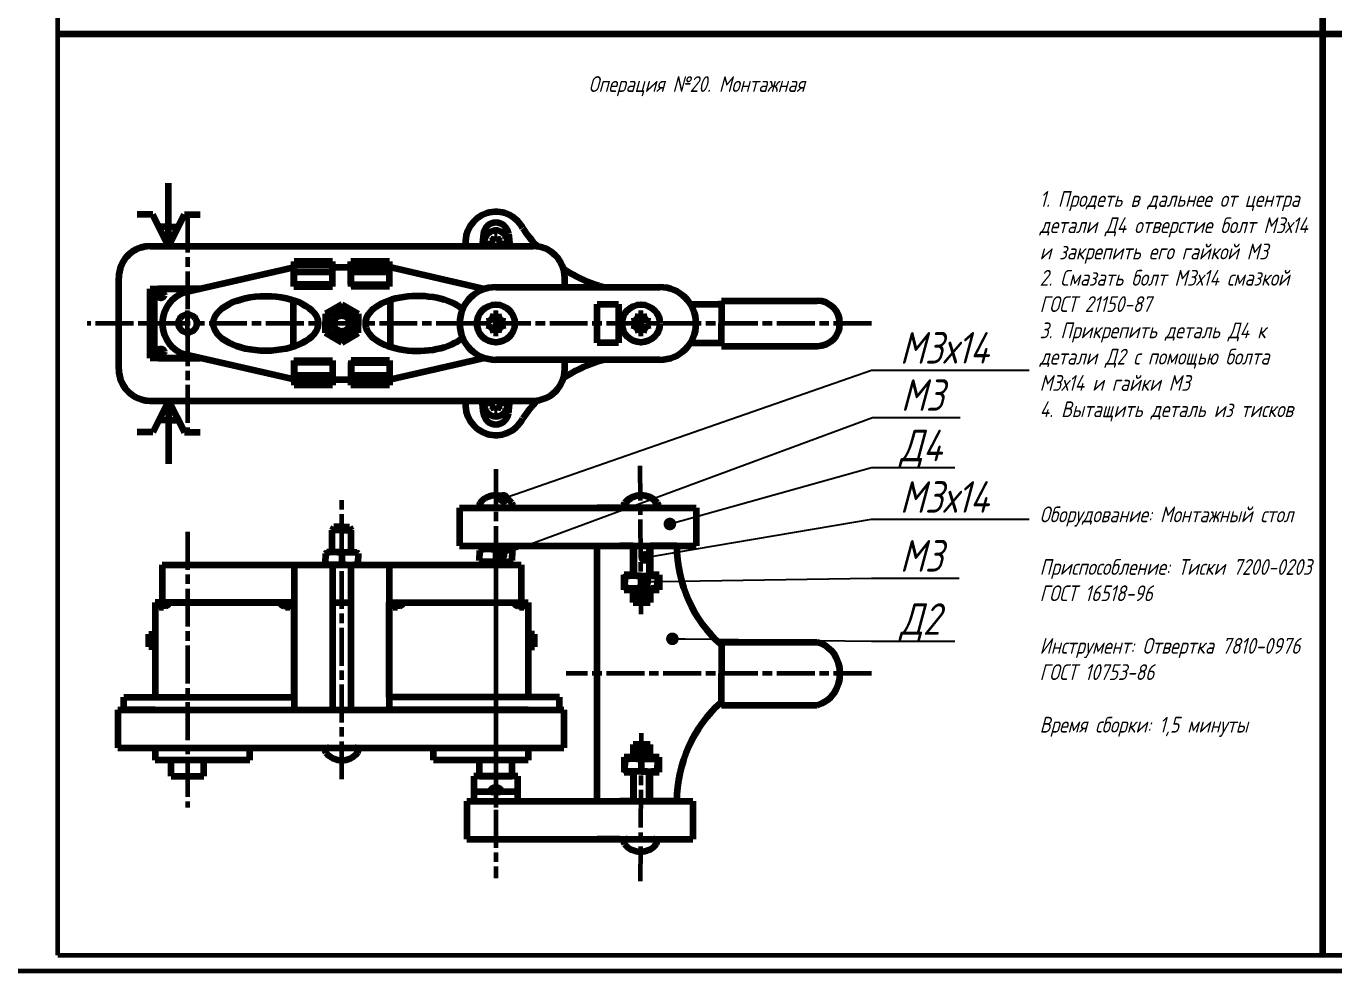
# Model space of a CAD drawing. Header units: millimetres. Extents: x 0 to 5528, y 0 to 1574.
# Drawn here: x 851 to 1265.6, y 0 to 299.5 of the extents above; entities that cross this region are included whole.
import ezdxf
from ezdxf import colors
from ezdxf.entities.mleader import LeaderData, LeaderLine
from ezdxf.math import Vec2, Vec3

# ---------------------------------------------------------------- set-up
doc = ezdxf.new("R2010")
doc.units = ezdxf.units.MM
doc.linetypes.add('AM_ISO08W050', pattern=[18, 12, -1.5, 3, -1.5])
doc.layers.get('0').update_dxf_attribs({"lineweight": 60})
for name, color, linetype, lineweight in [('0.3', 130, 'Continuous', 30), ('0.6', 255, 'Continuous', 60), ('Осевые', 10, 'AM_ISO08W050', 60)]:
    doc.layers.add(name, color=color, linetype=linetype, lineweight=lineweight)
doc.styles.get("Standard").update_dxf_attribs({"font": 'GOST_A.TTF', "oblique": 15, "height": 10})
doc.styles.add('ГОСТ', font='GOST_A.TTF', dxfattribs={"oblique": 15, "height": 5})

# ---------------------------------------------------------------- blocks, each defined once
blk = doc.blocks.new('_Dot')
at = {"color": 0, "linetype": 'ByBlock', "lineweight": -2}
blk.add_line((-0.5, 0), (-1, 0), dxfattribs=at)
at = {"color": 0, "linetype": 'ByBlock', "const_width": 0.5}
blk.add_lwpolyline([(-0.25, 0, 1), (0.25, 0, 1)], format="xyb", close=True, dxfattribs=at)

msp = doc.modelspace()

# ---------------------------------------------------------------- linework, layer by layer
at = {"color": 7, "linetype": 'Continuous', "lineweight": 100}
for p, q in [((948.157, 224.87), (935.957, 224.87)), ((966.157, 224.87), (953.957, 224.87)), ((935.957, 217.67), (935.957, 221.67)), ((948.157, 185.67), (935.957, 185.67)), ((966.157, 185.67), (953.957, 185.67)), ((1039.227, 146.762), (1032.027, 146.762)), ((1043.427, 134.762), (1039.227, 134.762)), ((1043.427, 125.562), (1043.427, 134.762)), ((1057.251, 134.762), (1048.827, 134.762)), ((1048.827, 134.762), (1048.827, 125.562)), ((935.936, 128.762), (935.936, 82.762)), ((948.136, 128.762), (948.136, 82.762)), ((953.936, 128.762), (953.936, 82.762)), ((966.136, 128.762), (966.136, 82.762)), ((1040.548, 120.762), (1040.548, 125.562)), ((1040.548, 125.562), (1043.427, 125.562)), ((1048.827, 125.562), (1051.707, 125.562)), ((1051.707, 125.562), (1051.707, 120.762)), ((1043.427, 120.762), (1040.548, 120.762)), ((1043.427, 116.762), (1043.427, 120.762)), ((1051.707, 120.762), (1048.827, 120.762)), ((1048.827, 120.762), (1048.827, 116.762)), ((1048.827, 116.762), (1043.427, 116.762))]:
    msp.add_line(p, q, dxfattribs=at)
msp.add_line((860.999, 5), (860.999, 5))
at = {"layer": '0.3'}
for p, q in [((948.374, 132.762), (948.399, 140.445)), ((953.717, 132.762), (953.717, 140.445)), ((1043.988, 134.762), (1043.993, 125.28)), ((1048.235, 134.762), (1048.235, 125.28)), ((1043.996, 121.28), (1043.997, 118.631)), ((1048.235, 121.28), (1048.235, 118.598)), ((1043.996, 67.244), (1043.997, 69.894)), ((1048.235, 67.244), (1048.235, 69.927)), ((1043.988, 53.762), (1043.993, 63.244)), ((1048.235, 53.762), (1048.235, 63.244))]:
    msp.add_line(p, q, dxfattribs=at)
at = {"layer": '0.6'}
for p, q in [((860.999, 5), (860.999, 589)), ((860.999, 5), (1676.999, 5)), ((840.999, 0), (1681.999, 0))]:
    msp.add_line(p, q, dxfattribs=at)
at = {"layer": '0.6', "lineweight": 100}
for p, q in [((1261.999, 589), (1261.999, 297)), ((1261.999, 297), (860.999, 297)), ((1676.999, 297), (1261.999, 297)), ((1261.999, 297), (1261.999, 5)), ((896.16, 229.77), (896.16, 249.77)), ((896.16, 229.77), (896.16, 249.77)), ((891.16, 239.77), (886.16, 239.77)), ((896.16, 229.77), (891.16, 239.77)), ((896.16, 229.77), (901.16, 239.77)), ((901.16, 239.77), (906.16, 239.77)), ((896.16, 235.914), (893.088, 235.914)), ((896.16, 235.914), (899.232, 235.914)), ((995.95, 233.698), (995.527, 229.77)), ((999.927, 232.916), (999.496, 232.916)), ((999.927, 232.916), (1000.358, 232.916)), ((1003.904, 233.698), (1004.328, 229.77)), ((998.08, 231.501), (998.08, 231.07)), ((998.08, 230.639), (998.08, 231.07)), ((1001.774, 231.501), (1001.774, 231.07)), ((1001.774, 230.639), (1001.774, 231.07)), ((935.957, 221.67), (948.157, 221.67)), ((953.957, 221.67), (966.157, 221.67)), ((890.368, 216.27), (906.18, 216.27)), ((890.368, 216.27), (906.18, 216.27)), ((906.18, 216.27), (892.958, 216.27)), ((891.707, 213.782), (891.707, 215.27)), ((891.707, 196.758), (891.707, 215.27)), ((1071.47, 212.435), (1071.47, 205.27)), ((1071.47, 212.435), (1101.841, 212.435)), ((951.057, 211.27), (945.873, 208.291)), ((945.873, 208.291), (945.873, 205.27)), ((951.057, 211.27), (956.242, 208.291)), ((956.242, 208.291), (956.242, 205.27)), ((999.927, 208.27), (999.227, 208.27)), ((999.927, 208.27), (1000.627, 208.27)), ((1045.927, 208.27), (1045.227, 208.27)), ((1045.927, 208.27), (1046.627, 208.27)), ((1061.635, 211.435), (1071.47, 211.435)), ((945.873, 202.249), (945.873, 205.27)), ((956.242, 202.249), (956.242, 205.27)), ((996.927, 205.97), (996.927, 205.27)), ((996.927, 204.57), (996.927, 205.27)), ((1002.927, 205.97), (1002.927, 205.27)), ((1002.927, 204.57), (1002.927, 205.27)), ((1042.927, 205.97), (1042.927, 205.27)), ((1042.927, 204.57), (1042.927, 205.27)), ((1048.927, 205.97), (1048.927, 205.27)), ((1048.927, 204.57), (1048.927, 205.27)), ((1071.47, 198.105), (1071.47, 205.27)), ((951.057, 199.27), (945.873, 202.249)), ((951.057, 199.27), (956.242, 202.249)), ((999.927, 202.27), (999.227, 202.27)), ((999.927, 202.27), (1000.627, 202.27)), ((1045.927, 202.27), (1045.227, 202.27)), ((1045.927, 202.27), (1046.627, 202.27)), ((1061.635, 199.105), (1071.47, 199.105)), ((891.707, 195.27), (891.707, 196.758)), ((891.707, 195.27), (891.707, 196.758)), ((1071.47, 198.105), (1101.841, 198.105)), ((906.18, 194.27), (890.368, 194.27)), ((906.18, 194.27), (890.368, 194.27)), ((892.958, 194.27), (906.18, 194.27)), ((935.957, 188.87), (948.157, 188.87)), ((953.957, 188.87), (966.157, 188.87)), ((896.16, 180.77), (891.16, 170.77)), ((896.16, 180.77), (896.16, 160.77)), ((896.16, 180.77), (901.16, 170.77)), ((896.16, 180.77), (896.16, 160.77)), ((995.95, 176.841), (995.527, 180.77)), ((998.08, 179.901), (998.08, 179.47)), ((998.08, 179.039), (998.08, 179.47)), ((1001.774, 179.901), (1001.774, 179.47)), ((1001.774, 179.039), (1001.774, 179.47)), ((1003.904, 176.841), (1004.328, 180.77)), ((896.16, 174.626), (893.088, 174.626)), ((896.16, 174.626), (899.232, 174.626)), ((999.927, 177.623), (999.496, 177.623)), ((999.927, 177.623), (1000.358, 177.623)), ((891.16, 170.77), (886.16, 170.77)), ((901.16, 170.77), (906.16, 170.77)), ((988.427, 146.762), (1063.427, 146.762)), ((988.427, 146.762), (988.427, 134.762)), ((1004.17, 146.762), (995.685, 146.762)), ((1002.899, 146.762), (996.956, 146.762)), ((1050.37, 146.762), (1041.885, 146.762)), ((1049.099, 146.762), (1043.156, 146.762)), ((1063.427, 146.762), (1063.427, 134.762)), ((948.558, 140.762), (948.058, 139.762)), ((951.058, 139.762), (948.058, 139.762)), ((948.058, 132.762), (948.058, 139.762)), ((951.058, 140.762), (948.558, 140.762)), ((951.058, 140.762), (953.558, 140.762)), ((951.058, 139.762), (954.058, 139.762)), ((953.558, 140.762), (954.058, 139.762)), ((954.058, 132.762), (954.058, 139.762)), ((954.058, 132.762), (954.058, 139.762)), ((945.874, 132.362), (946.3, 132.762)), ((951.058, 132.762), (946.3, 132.762)), ((951.058, 132.762), (955.816, 132.762)), ((956.242, 132.362), (955.816, 132.762)), ((988.427, 134.762), (1063.427, 134.762)), ((994.743, 133.299), (995.17, 133.699)), ((994.743, 133.299), (994.743, 131.699)), ((999.927, 133.699), (995.17, 133.699)), ((999.927, 133.699), (1004.685, 133.699)), ((999.927, 133.299), (999.927, 130.099)), ((1005.112, 133.299), (1004.685, 133.699)), ((1005.112, 133.299), (1005.112, 131.699)), ((1043.672, 134.762), (1043.672, 125.28)), ((1048.576, 134.762), (1048.576, 125.28)), ((894.122, 128.762), (966.136, 128.762)), ((894.122, 128.762), (894.122, 116.762)), ((935.936, 128.762), (935.936, 116.762)), ((945.874, 132.362), (945.874, 130.762)), ((945.874, 129.162), (945.874, 130.762)), ((945.874, 129.162), (946.3, 128.762)), ((951.058, 128.762), (946.3, 128.762)), ((948.136, 128.762), (948.136, 116.762)), ((951.058, 132.362), (951.058, 129.162)), ((951.058, 128.762), (955.816, 128.762)), ((953.936, 128.762), (953.936, 116.762)), ((956.242, 129.162), (955.816, 128.762)), ((956.242, 132.362), (956.242, 130.762)), ((956.242, 129.162), (956.242, 130.762)), ((966.136, 128.762), (1007.95, 128.762)), ((966.136, 128.762), (966.136, 116.762)), ((994.743, 130.099), (994.743, 131.699)), ((994.743, 130.099), (995.17, 129.699)), ((999.927, 129.699), (995.17, 129.699)), ((999.927, 129.699), (1004.685, 129.699)), ((1005.112, 130.099), (1004.685, 129.699)), ((1005.112, 130.099), (1005.112, 131.699)), ((1007.95, 128.762), (1007.95, 116.762)), ((1040.789, 124.88), (1041.215, 125.28)), ((1040.789, 124.88), (1040.789, 123.28)), ((1045.973, 125.28), (1041.215, 125.28)), ((1045.973, 125.28), (1050.731, 125.28)), ((1045.973, 121.68), (1045.973, 124.88)), ((1051.157, 124.88), (1050.731, 125.28)), ((1051.157, 124.88), (1051.157, 123.28)), ((1040.789, 121.68), (1040.789, 123.28)), ((1040.789, 121.68), (1041.215, 121.28)), ((1045.973, 121.28), (1041.215, 121.28)), ((1043.672, 121.28), (1043.672, 119.281)), ((1045.973, 121.28), (1050.731, 121.28)), ((1048.576, 121.28), (1048.576, 119.281)), ((1048.576, 121.28), (1048.576, 119.281)), ((1051.157, 121.68), (1050.731, 121.28)), ((1051.157, 121.68), (1051.157, 123.28)), ((935.936, 116.762), (891.936, 116.762)), ((891.936, 116.762), (891.936, 86.762)), ((894.122, 116.762), (935.936, 116.762)), ((935.936, 86.762), (935.936, 116.762)), ((948.136, 116.762), (953.936, 116.762)), ((966.136, 116.762), (1007.95, 116.762)), ((966.136, 116.762), (1010.136, 116.762)), ((966.136, 86.762), (966.136, 116.762)), ((1010.136, 116.762), (1010.136, 86.762)), ((1045.941, 119.281), (1043.672, 119.281)), ((1044.172, 118.281), (1043.672, 119.281)), ((1045.941, 118.281), (1044.172, 118.281)), ((1045.941, 119.281), (1048.577, 119.281)), ((1045.941, 118.281), (1048.077, 118.281)), ((1048.076, 118.28), (1048.576, 119.28)), ((895.293, 115.762), (891.936, 115.762)), ((932.58, 115.762), (935.936, 115.762)), ((969.493, 115.762), (966.136, 115.762)), ((1006.78, 115.762), (1010.136, 115.762)), ((889.936, 102.762), (889.936, 106.762)), ((889.936, 106.762), (891.936, 106.762)), ((1012.136, 106.762), (1010.136, 106.762)), ((1012.136, 102.762), (1012.136, 106.762)), ((1071.47, 104.262), (1071.47, 94.262)), ((1071.47, 104.262), (1101.841, 104.262)), ((891.936, 102.762), (889.936, 102.762)), ((1010.136, 102.762), (1012.136, 102.762)), ((1071.47, 84.262), (1071.47, 94.262)), ((881.936, 82.762), (881.936, 86.762)), ((881.936, 86.762), (935.936, 86.762)), ((1020.136, 86.762), (966.136, 86.762)), ((1020.136, 82.762), (1020.136, 86.762)), ((1071.47, 84.262), (1101.841, 84.262)), ((880.097, 82.762), (880.097, 70.762)), ((880.097, 82.762), (1021.475, 82.762)), ((891.936, 82.762), (881.936, 82.762)), ((891.936, 82.762), (935.936, 82.762)), ((1010.136, 82.762), (966.136, 82.762)), ((1010.136, 82.762), (1020.136, 82.762)), ((1021.475, 82.762), (1021.475, 70.762)), ((880.097, 70.762), (1021.475, 70.762)), ((891.936, 70.762), (891.936, 66.762)), ((921.936, 66.762), (921.936, 70.762)), ((946.815, 70.762), (955.3, 70.762)), ((948.058, 70.762), (954.058, 70.762)), ((980.136, 66.762), (980.136, 70.762)), ((1010.136, 70.762), (1010.136, 66.762)), ((921.936, 66.762), (891.936, 66.762)), ((897.002, 61.762), (897.002, 66.762)), ((907.33, 61.762), (907.33, 66.762)), ((1010.136, 66.762), (980.136, 66.762)), ((1010.157, 66.762), (980.157, 66.762)), ((994.742, 61.762), (994.742, 66.762)), ((994.763, 61.762), (994.763, 66.762)), ((1005.07, 61.762), (1005.07, 66.762)), ((1005.091, 61.762), (1005.091, 66.762)), ((1040.789, 66.844), (1041.215, 67.244)), ((1040.789, 66.844), (1040.789, 65.244)), ((1045.973, 67.244), (1041.215, 67.244)), ((1044.172, 70.244), (1043.672, 69.244)), ((1045.941, 69.244), (1043.672, 69.244)), ((1043.672, 67.244), (1043.672, 69.244)), ((1045.941, 70.244), (1044.172, 70.244)), ((1045.941, 70.244), (1048.077, 70.244)), ((1045.941, 69.244), (1048.577, 69.244)), ((1045.973, 67.244), (1050.731, 67.244)), ((1045.973, 66.844), (1045.973, 63.644)), ((1048.076, 70.245), (1048.576, 69.245)), ((1048.576, 67.245), (1048.576, 69.244)), ((1048.576, 67.245), (1048.576, 69.244)), ((1051.157, 66.844), (1050.731, 67.244)), ((1051.157, 66.844), (1051.157, 65.244)), ((1040.789, 63.644), (1040.789, 65.244)), ((1040.789, 63.644), (1041.215, 63.244)), ((1045.973, 63.244), (1041.215, 63.244)), ((1043.672, 53.762), (1043.672, 63.244)), ((1045.973, 63.244), (1050.731, 63.244)), ((1048.576, 53.762), (1048.576, 63.244)), ((1051.157, 63.644), (1050.731, 63.244)), ((1051.157, 63.644), (1051.157, 65.244)), ((897.002, 61.762), (907.33, 61.762)), ((1006.927, 61.762), (992.927, 61.762)), ((992.927, 61.762), (992.927, 53.762)), ((994.742, 61.762), (1005.07, 61.762)), ((1006.927, 53.762), (1006.927, 61.762)), ((1006.927, 56.762), (992.927, 56.762)), ((998.442, 56.762), (1001.413, 56.762)), ((1006.927, 53.762), (1006.927, 56.762)), ((990.727, 53.762), (1062.327, 53.762)), ((992.927, 53.762), (1006.927, 53.762)), ((990.727, 41.762), (1062.327, 41.762)), ((995.685, 41.762), (1004.17, 41.762)), ((1041.519, 41.762), (1050.005, 41.762))]:
    msp.add_line(p, q, dxfattribs=at)
at = {"layer": '0.6', "color": 7, "linetype": 'Continuous', "lineweight": 100}
for p, q in [((890.368, 229.77), (1011.746, 229.77)), ((935.957, 217.67), (935.957, 224.87)), ((948.157, 217.67), (948.157, 224.87)), ((953.957, 217.67), (953.957, 224.87)), ((966.157, 217.67), (966.157, 224.87)), ((880.368, 190.77), (880.368, 219.77)), ((902.187, 215.358), (935.957, 223.07)), ((935.907, 216.97), (935.907, 223.77)), ((948.107, 223.77), (935.907, 223.77)), ((948.107, 216.97), (948.107, 223.77)), ((948.157, 223.07), (953.957, 223.07)), ((954.007, 216.97), (954.007, 223.77)), ((954.007, 223.77), (966.157, 223.77)), ((966.157, 216.97), (966.157, 223.77)), ((996.307, 216.185), (966.157, 223.07)), ((1021.746, 216.77), (1021.746, 219.77)), ((890.368, 194.27), (890.368, 216.27)), ((935.907, 216.97), (948.107, 216.97)), ((948.157, 217.67), (935.957, 217.67)), ((953.957, 217.67), (966.157, 217.67)), ((966.157, 216.97), (954.007, 216.97)), ((999.927, 216.77), (1051.927, 216.77)), ((880.368, 198.425), (880.368, 212.114)), ((880.368, 198.425), (880.368, 212.114)), ((935.707, 212.661), (935.707, 197.879)), ((966.407, 212.661), (966.407, 197.879)), ((1032.027, 211.435), (1038.827, 211.435)), ((1032.027, 199.105), (1032.027, 211.435)), ((1032.027, 211.435), (1038.827, 211.435)), ((1032.027, 199.105), (1032.027, 211.435)), ((1038.827, 211.435), (1038.827, 199.105)), ((1038.827, 211.435), (1038.827, 199.105)), ((1038.827, 199.105), (1032.027, 199.105)), ((1038.827, 199.105), (1032.027, 199.105)), ((935.957, 187.47), (902.187, 195.182)), ((935.907, 193.57), (935.907, 186.77)), ((935.907, 193.57), (948.107, 193.57)), ((935.957, 192.87), (935.957, 187.47)), ((948.157, 192.87), (935.957, 192.87)), ((935.957, 192.87), (935.957, 185.67)), ((948.107, 193.57), (948.107, 186.77)), ((948.157, 192.87), (948.157, 187.47)), ((948.157, 192.87), (948.157, 185.67)), ((953.957, 192.87), (953.957, 187.47)), ((953.957, 192.87), (966.157, 192.87)), ((953.957, 192.87), (953.957, 185.67)), ((966.207, 193.57), (954.007, 193.57)), ((954.007, 193.57), (954.007, 186.77)), ((966.157, 187.47), (996.307, 194.355)), ((966.157, 192.87), (966.157, 187.47)), ((966.157, 192.87), (966.157, 185.67)), ((966.207, 193.57), (966.207, 186.77)), ((1051.927, 193.77), (999.927, 193.77)), ((1021.746, 190.77), (1021.746, 193.77)), ((948.107, 186.77), (935.907, 186.77)), ((948.157, 187.47), (953.957, 187.47)), ((954.007, 186.77), (966.207, 186.77)), ((890.368, 180.77), (1011.746, 180.77)), ((1032.027, 146.762), (1039.227, 146.762)), ((1032.027, 53.762), (1032.027, 134.762)), ((1039.227, 134.762), (1043.427, 134.762)), ((1039.227, 134.762), (1043.427, 134.762)), ((1043.427, 134.762), (1043.427, 125.562)), ((1043.427, 125.562), (1043.427, 134.762)), ((1048.827, 125.562), (1048.827, 134.762)), ((1048.827, 134.762), (1057.251, 134.762)), ((1048.827, 134.762), (1048.827, 125.562)), ((1048.827, 134.762), (1057.251, 134.762)), ((1043.427, 125.562), (1040.548, 125.562)), ((1040.548, 125.562), (1040.548, 120.762)), ((1040.548, 120.762), (1040.548, 125.562)), ((1040.548, 125.562), (1043.427, 125.562)), ((1051.707, 125.562), (1048.827, 125.562)), ((1048.827, 125.562), (1051.707, 125.562)), ((1051.707, 120.762), (1051.707, 125.562)), ((1051.707, 125.562), (1051.707, 120.762)), ((1040.548, 120.762), (1043.427, 120.762)), ((1043.427, 120.762), (1040.548, 120.762)), ((1043.427, 120.762), (1043.427, 116.762)), ((1043.427, 116.762), (1043.427, 120.762)), ((1048.827, 116.762), (1048.827, 120.762)), ((1048.827, 120.762), (1051.707, 120.762)), ((1051.707, 120.762), (1048.827, 120.762)), ((1048.827, 120.762), (1048.827, 116.762)), ((1043.427, 116.762), (1048.827, 116.762)), ((1048.827, 116.762), (1043.427, 116.762)), ((1048.827, 71.762), (1043.427, 71.762)), ((1043.427, 71.762), (1043.427, 67.762)), ((1048.827, 67.762), (1048.827, 71.762)), ((1043.427, 67.762), (1040.548, 67.762)), ((1040.548, 67.762), (1040.548, 62.962)), ((1051.707, 67.762), (1048.827, 67.762)), ((1051.707, 62.962), (1051.707, 67.762)), ((1040.548, 62.962), (1043.427, 62.962)), ((1043.427, 62.962), (1043.427, 53.762)), ((1048.827, 53.762), (1048.827, 62.962)), ((1048.827, 62.962), (1051.707, 62.962)), ((990.727, 53.762), (990.727, 41.762)), ((1043.427, 53.762), (1039.227, 53.762)), ((1057.251, 53.762), (1048.827, 53.762)), ((1062.327, 53.762), (1062.327, 41.762)), ((1039.227, 41.762), (1032.027, 41.762))]:
    msp.add_line(p, q, dxfattribs=at)
at = {"layer": '0.6', "lineweight": 100}
for centre, radius in [((893.707, 214.27), 1), ((893.707, 214.27), 1), ((951.057, 205.27), 5.184), ((951.057, 205.27), 4.758), ((951.057, 205.27), 3), ((951.057, 205.27), 2.5), ((999.927, 205.27), 6), ((1045.927, 205.27), 6), ((893.707, 196.27), 1), ((893.707, 196.27), 1)]:
    msp.add_circle(centre, radius, dxfattribs=at)
at = {"layer": '0.6', "color": 7, "linetype": 'Continuous', "lineweight": 100}
for centre in [(902.187, 205.27), (902.188, 205.27)]:
    msp.add_circle(centre, 2.9, dxfattribs=at)
for centre, radius, start, end in [((999.927, 231.07), 9.6, 27.18422, 187.78271), ((1045.927, 260.122), 44.852, 213.36338, 222.71898), ((890.368, 219.77), 10, 90, 180), ((890.368, 219.77), 10, 90, 160.39295), ((890.368, 219.77), 10, 90, 160.39295), ((1011.746, 219.77), 10, 0, 90), ((1045.927, 260.122), 44.852, 236.74773, 255.1403), ((999.927, 205.27), 11.5, 90, 270), ((1051.927, 205.27), 11.5, 270, 90), ((904.491, 205.27), 10.348, 102.86355, 257.13645), ((904.491, 205.27), 10.348, 102.86355, 138.68747), ((904.491, 205.27), 10.348, 102.86355, 138.68747), ((904.491, 205.27), 10.348, 221.31253, 257.13645), ((904.491, 205.27), 10.348, 221.31253, 257.13645), ((890.368, 190.77), 10, 180, 270), ((1011.746, 190.77), 10, 270, 0), ((1045.927, 150.418), 44.852, 104.8597, 123.25227), ((890.368, 190.77), 10, 199.60705, 270), ((890.368, 190.77), 10, 199.60705, 270), ((999.927, 179.47), 9.6, 172.21729, 332.81578), ((1045.927, 150.418), 44.852, 137.28102, 146.63662), ((1099.251, 134.762), 42, 180, 228.59038), ((1099.251, 53.762), 42, 131.40962, 180)]:
    msp.add_arc(centre, radius, start, end, dxfattribs=at)
at = {"layer": '0.6', "lineweight": 100}
for centre, radius, start, end in [((999.927, 233.27), 4, 6.15064, 173.84936), ((999.927, 231.07), 3.693, 339.39064, 200.60936), ((998.08, 232.916), 1.416, 270, 0), ((1001.774, 232.916), 1.416, 180, 270), ((998.08, 229.223), 1.416, 22.71211, 90), ((1001.774, 229.223), 1.416, 90, 157.28789), ((892.707, 215.27), 1, 90, 180), ((892.707, 215.27), 1, 90, 180), ((1101.841, 205.27), 7.165, 270, 90), ((996.927, 208.27), 2.3, 270, 360), ((1002.927, 208.27), 2.3, 180, 270), ((1042.927, 208.27), 2.3, 270, 360), ((1048.927, 208.27), 2.3, 180, 270), ((996.927, 202.27), 2.3, 0, 90), ((1002.927, 202.27), 2.3, 90, 180), ((1042.927, 202.27), 2.3, 0, 90), ((1048.927, 202.27), 2.3, 90, 180), ((892.707, 195.27), 1, 180, 270), ((892.707, 195.27), 1, 180, 270), ((999.927, 179.47), 3.693, 159.39064, 20.60936), ((998.08, 181.316), 1.416, 270, 337.28789), ((998.08, 177.623), 1.416, 0, 90), ((1001.774, 177.623), 1.416, 90, 180), ((1001.774, 181.316), 1.416, 202.71211, 270), ((999.927, 177.27), 4, 186.15064, 353.84936), ((999.927, 144.262), 6.5, 39.5212, 140.4788), ((1045.762, 144.262), 6.5, 39.5212, 140.4788), ((1046.127, 144.262), 6.5, 39.5212, 140.4788), ((995.685, 147.762), 1, 140.4788, 270), ((1004.17, 147.762), 1, 270, 39.5212), ((1041.519, 147.762), 1, 140.4788, 270), ((1041.885, 147.762), 1, 140.4788, 270), ((1050.005, 147.762), 1, 270, 39.5212), ((1050.37, 147.762), 1, 270, 39.5212), ((948.466, 124.175), 8.588, 72.43358, 107.56642), ((953.65, 124.175), 8.588, 72.43358, 107.56642), ((997.335, 125.111), 8.588, 72.43358, 107.56642), ((1002.519, 125.111), 8.588, 72.43358, 107.56642), ((948.466, 137.35), 8.588, 252.43358, 287.56642), ((953.65, 137.35), 8.588, 252.43358, 287.56642), ((997.335, 138.287), 8.588, 252.43358, 287.56642), ((1002.519, 138.287), 8.588, 252.43358, 287.56642), ((1043.381, 116.693), 8.588, 72.43358, 107.56642), ((1048.565, 116.693), 8.588, 72.43358, 107.56642), ((1043.381, 129.868), 8.588, 252.43358, 287.56642), ((1048.565, 129.868), 8.588, 252.43358, 287.56642), ((893.936, 115.762), 1, 0, 180), ((895.293, 116.762), 1, 270, 0), ((932.58, 116.762), 1, 180, 270), ((933.936, 115.762), 1, 0, 180), ((968.136, 115.762), 1, 0, 180), ((969.493, 116.762), 1, 270, 0), ((1006.78, 116.762), 1, 180, 270), ((1008.136, 115.762), 1, 0, 180), ((1098.961, 94.632), 10.051, 357.89, 73.35319), ((1098.961, 93.892), 10.051, 286.64681, 2.11), ((946.815, 69.762), 1, 90, 219.5212), ((955.3, 69.762), 1, 320.4788, 90), ((951.058, 73.262), 6.5, 219.5212, 320.4788), ((1043.381, 58.657), 8.588, 72.43358, 107.56642), ((1048.565, 58.657), 8.588, 72.43358, 107.56642), ((1043.381, 71.832), 8.588, 252.43358, 287.56642), ((1048.565, 71.832), 8.588, 252.43358, 287.56642), ((999.927, 55.887), 2.276, 39.5212, 140.4788), ((998.442, 57.113), 0.35, 140.4788, 270), ((1001.413, 57.113), 0.35, 270, 39.5212), ((1041.519, 40.762), 1, 90, 219.5212), ((1050.005, 40.762), 1, 320.4788, 90), ((1045.762, 44.262), 6.5, 219.5212, 320.4788)]:
    msp.add_arc(centre, radius, start, end, dxfattribs=at)
at = {"layer": '0.6', "color": 7, "linetype": 'Continuous', "lineweight": 100}
msp.add_ellipse((926.966, 205.27), major_axis=(-16.604, 0), ratio=0.5235432, dxfattribs=at)
msp.add_ellipse((975.149, 205.27), major_axis=(16.604, 0), ratio=0.5235432, start_param=0.5450326, end_param=5.7381527, dxfattribs=at)
at = {"layer": 'Осевые'}
for p, q in [((902.188, 239.77), (902.188, 170.77)), ((902.187, 201.188), (902.187, 209.352)), ((999.927, 201.188), (999.927, 209.352)), ((1045.927, 201.188), (1045.927, 209.352)), ((1119.006, 205.27), (870.368, 205.27)), ((999.927, 159.038), (999.927, 29.341)), ((1045.999, 113.119), (1045.668, 160.115)), ((951.058, 60.762), (951.058, 150.762)), ((902.188, 139.162), (902.188, 51.762)), ((999.927, 139.162), (999.927, 51.762)), ((999.927, 132.762), (999.927, 128.762)), ((893.936, 114.307), (893.936, 117.698)), ((933.936, 114.307), (933.936, 117.698)), ((968.136, 114.307), (968.136, 117.698)), ((1008.136, 114.307), (1008.136, 117.698)), ((1119.006, 94.262), (1022.199, 94.262)), ((1045.999, 75.405), (1045.668, 28.41))]:
    msp.add_line(p, q, dxfattribs=at)

# ---------------------------------------------------------------- texts
at = {"layer": '0.3', "char_height": 5, "attachment_point": 1, "style": 'ГОСТ'}
for s, width, heights, insert in [('Операция №20. Монтажная', 90.3599, [0], (1029.333, 283.676)), ('1. Продеть в дальнее от центра детали Д4 отверстие болт М3х14 и закрепить его гайкой М3\\P2. Смазать болт М3х14 смазкой ГОСТ 21150-87\\P3. Прикрепить деталь Д4 к детали Д2 с помощью болта М3х14 и гайки М3\\P4. Вытащить деталь из тисков\\P\\P\\P\\PОборудование: Монтажный стол\\P\\PПриспособление: Тиски 7200-0203 ГОСТ 16518-96\\P\\PИнструмент: Отвертка 7810-0976 ГОСТ 10753-86\\P\\PВремя сборки: 1,5 минуты', 86.82733, [234.047], (1172.336, 247.246))]:
    msp.add_mtext_dynamic_manual_height_columns(s, width=width, gutter_width=25, heights=heights, dxfattribs=dict(at, insert=insert))

# ---------------------------------------------------------------- leaders
at = {"layer": '0.3'}
ml = msp.add_multileader_mtext('Standard', dxfattribs=at)
ml.set_content('М3х14', color=256)
ml.set_leader_properties()
ml.set_arrow_properties(name='DOT')
ml.build(insert=Vec2(0, 0))
ml.multileader.update_dxf_attribs({"text_left_attachment_type": 5, "text_right_attachment_type": 5})
ctx = ml.context
ctx.base_point, ctx.char_height, ctx.landing_gap_size, ctx.plane_origin = Vec3(1127.006, 190.459), 10, 1.001, Vec3(988.465, 169.88)
ctx.left_attachment, ctx.right_attachment = 5, 5
notes = []
notes.append((ctx, [(0, (1, 1, 0), (1119.006, 190.459), (1, 0), 8, [(0, [(1002.33, 149.844)], 0, [])])]))
ctx.mtext.insert, ctx.mtext.flow_direction = Vec3(1128.007, 202.532), 5
ml = msp.add_multileader_mtext('Standard', dxfattribs=at)
ml.set_content('М3', color=256)
ml.set_leader_properties()
ml.set_arrow_properties(name='DOT')
ml.build(insert=Vec2(0, 0))
ml.multileader.update_dxf_attribs({"text_left_attachment_type": 5, "text_right_attachment_type": 5})
ctx = ml.context
ctx.base_point, ctx.char_height, ctx.landing_gap_size, ctx.plane_origin = Vec3(1127.313, 175.492), 10, 1.001, Vec3(1032.991, 303.197)
ctx.left_attachment, ctx.right_attachment = 5, 5
notes.append((ctx, [(0, (1, 1, 0), (1119.313, 175.492), (1, 0), 8, [(0, [(1001.596, 131.883)], 0, [])])]))
ctx.mtext.insert, ctx.mtext.flow_direction = Vec3(1128.314, 187.565), 5
ml = msp.add_multileader_mtext('Standard', dxfattribs=at)
ml.set_content('Д4', color=256)
ml.set_leader_properties()
ml.set_arrow_properties(name='DOT')
ml.build(insert=Vec2(0, 0))
ml.multileader.update_dxf_attribs({"text_left_attachment_type": 5, "text_right_attachment_type": 5})
ctx = ml.context
ctx.base_point, ctx.char_height, ctx.landing_gap_size, ctx.plane_origin = Vec3(1127.006, 159.563), 10, 1.001, Vec3(1055.095, 141.682)
ctx.left_attachment, ctx.right_attachment = 5, 5
notes.append((ctx, [(0, (1, 1, 0), (1119.006, 159.563), (1, 0), 8, [(0, [(1055.095, 141.682)], 0, [])])]))
ctx.mtext.insert, ctx.mtext.flow_direction = Vec3(1128.007, 171.578), 5
ml = msp.add_multileader_mtext('Standard', dxfattribs=at)
ml.set_content('М3х14', color=256)
ml.set_leader_properties()
ml.set_arrow_properties(name='DOT')
ml.build(insert=Vec2(0, 0))
ml.multileader.update_dxf_attribs({"text_left_attachment_type": 5, "text_right_attachment_type": 5})
ctx = ml.context
ctx.base_point, ctx.char_height, ctx.landing_gap_size, ctx.plane_origin = Vec3(1127.006, 143.177), 10, 1.001, Vec3(1033.268, 151.119)
ctx.left_attachment, ctx.right_attachment = 5, 5
notes.append((ctx, [(0, (1, 1, 0), (1119.006, 143.177), (1, 0), 8, [(0, [(1047.133, 131.084)], 0, [])])]))
ctx.mtext.insert, ctx.mtext.flow_direction = Vec3(1128.007, 155.25), 5
ml = msp.add_multileader_mtext('Standard', dxfattribs=at)
ml.set_content('М3', color=256)
ml.set_leader_properties()
ml.set_arrow_properties(name='DOT')
ml.build(insert=Vec2(0, 0))
ml.multileader.update_dxf_attribs({"text_left_attachment_type": 5, "text_right_attachment_type": 5})
ctx = ml.context
ctx.base_point, ctx.char_height, ctx.landing_gap_size, ctx.plane_origin = Vec3(1127.006, 124.51), 10, 1.001, Vec3(1032.684, 237.095)
ctx.left_attachment, ctx.right_attachment = 5, 5
notes.append((ctx, [(0, (1, 1, 0), (1119.006, 124.51), (1, 0), 8, [(0, [(1047.172, 123.416)], 0, [])])]))
ctx.mtext.insert, ctx.mtext.flow_direction = Vec3(1128.007, 136.583), 5
ml = msp.add_multileader_mtext('Standard', dxfattribs=at)
ml.set_content('Д2', color=256)
ml.set_leader_properties()
ml.set_arrow_properties(name='DOT')
ml.build(insert=Vec2(0, 0))
ml.multileader.update_dxf_attribs({"text_left_attachment_type": 5, "text_right_attachment_type": 5})
ctx = ml.context
ctx.base_point, ctx.char_height, ctx.landing_gap_size, ctx.plane_origin = Vec3(1127.006, 104.528), 10, 1.001, Vec3(1055.89, 105.273)
ctx.left_attachment, ctx.right_attachment = 5, 5
notes.append((ctx, [(0, (1, 1, 0), (1119.006, 104.528), (1, 0), 8, [(0, [(1055.89, 105.273)], 0, [])])]))
ctx.mtext.insert, ctx.mtext.flow_direction = Vec3(1128.007, 116.542), 5
for ctx, leaders in notes:
    for number, flags, end, landing, length, lines in leaders:
        leader = LeaderData()
        leader.index, (leader.has_last_leader_line, leader.has_dogleg_vector, leader.attachment_direction) = number, flags
        leader.last_leader_point, leader.dogleg_vector, leader.dogleg_length = Vec3(end), Vec3(landing), length
        for number, points, colour, breaks in lines:
            line = LeaderLine()
            line.index, line.vertices, line.color, line.breaks = number, Vec3.list(points), colors.encode_raw_color(colour), breaks
            leader.lines.append(line)
        ctx.leaders.append(leader)

doc.saveas('drawing.dxf')
